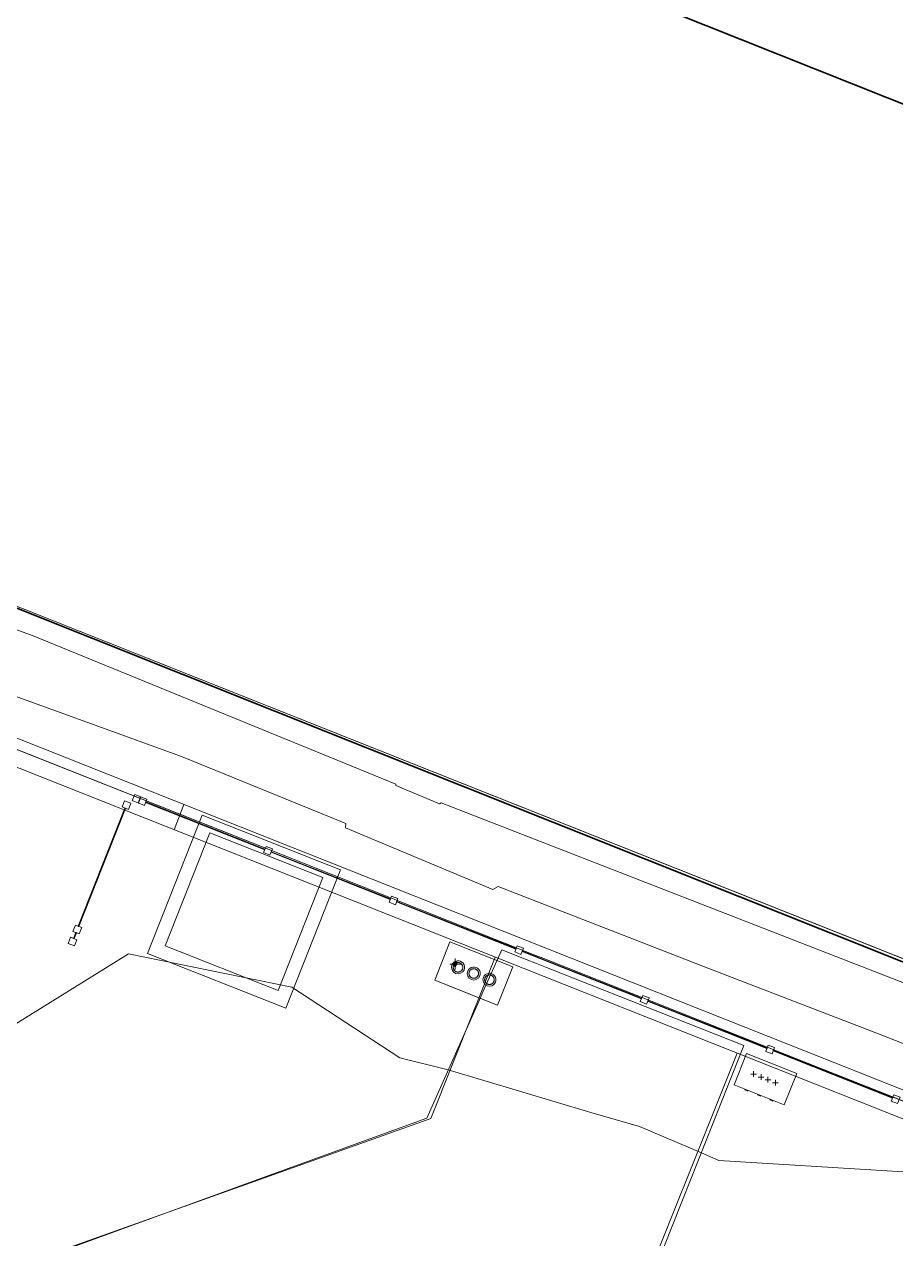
# Model space of a CAD drawing. Header units: metres. Extents: x -207 to 292, y -187 to 169.
# Drawn here: x -11.47 to -5.02, y 0.07 to 9.07 of the extents above; entities that cross this region are included whole.
import ezdxf

# ---------------------------------------------------------------- set-up
doc = ezdxf.new("R2010")
doc.units = ezdxf.units.M
for name, color, linetype, lineweight in [('A-GLAZ-CWMG', 7, 'Continuous', 9), ('ACHURADO', 7, 'Continuous', 9), ('C-TOPO', 7, 'Continuous', 9), ('C-TOPO-MAJR', 7, 'Continuous', 35), ('C-TOPO-MINR', 7, 'Continuous', 9), ('CERCO INTERIOR', 7, 'Continuous', 9), ('E-ELEC-EQPM', 7, 'Continuous', 9), ('E-POWR-CNTR', 7, 'Continuous', 9), ('P-SANR-FIXT', 7, 'Continuous', 9), ('solera', 7, 'Continuous', 35), ('VEREDAS', 7, 'Continuous', 9)]:
    doc.layers.add(name, color=color, linetype=linetype, lineweight=lineweight)
doc.layers.add('E-POWR-DROP', color=7, linetype='Continuous', lineweight=9, true_color=0x007f00)
doc.layers.add('PR10-ARQ-PL-001-Emplazamiento-C-1_dwg', color=7, linetype='Continuous', lineweight=9, true_color=0x767676)

# ---------------------------------------------------------------- blocks, each defined once
blk = doc.blocks.new('Circular Mullion - 5mm-2127248-PLANTA EMPLAZAMIENTO ACTUALIZADO')
at = {"layer": 'A-GLAZ-CWMG'}
for p, q in [((-107.6478, -45.3968), (-107.9974, -46.2801)), ((-107.6455, -45.3977), (-107.9951, -46.281)), ((-107.9951, -46.281), (-107.6455, -45.3977)), ((-107.9927, -46.2819), (-107.6432, -45.3986)), ((-107.6455, -45.3977), (-107.6478, -45.3968)), ((-107.6432, -45.3986), (-107.6455, -45.3977)), ((-107.9974, -46.2801), (-107.9951, -46.281)), ((-107.9951, -46.281), (-107.9927, -46.2819))]:
    blk.add_line(p, q, dxfattribs=at)
blk = doc.blocks.new('Rectangular Mullion - 50 x 50 mm-2128568-PLANTA EMPLAZAMIENTO ACTUALIZADO')
at = {"layer": 'A-GLAZ-CWMG'}
for p, q in [((0.025, 0.025), (-0.025, 0.025)), ((-0.025, 0.025), (-0.025, -0.025)), ((0.025, -0.025), (0.025, 0.025)), ((-0.025, -0.025), (0.025, -0.025))]:
    blk.add_line(p, q, dxfattribs=at)
blk = doc.blocks.new('Rectangular Mullion - 50 x 50 mm-2128569-PLANTA EMPLAZAMIENTO ACTUALIZADO')
at = {"layer": 'A-GLAZ-CWMG'}
for p, q in [((-0.025, -0.025), (-0.025, 0.025)), ((-0.025, 0.025), (0.025, 0.025)), ((0.025, 0.025), (0.025, -0.025)), ((0.025, -0.025), (-0.025, -0.025))]:
    blk.add_line(p, q, dxfattribs=at)
blk = doc.blocks.new('Quad Corner Mullion - 50x50 mm-2128572-PLANTA EMPLAZAMIENTO ACTUALIZADO')
at = {"layer": 'A-GLAZ-CWMG'}
for p, q in [((0.025, 0.025), (-0.025, 0.025)), ((-0.025, 0.025), (-0.025, -0.025)), ((0.025, -0.025), (0.025, 0.025)), ((-0.025, -0.025), (0.025, -0.025))]:
    blk.add_line(p, q, dxfattribs=at)
blk = doc.blocks.new('Quad Corner Mullion - 50x50 mm-2128573-PLANTA EMPLAZAMIENTO ACTUALIZADO')
at = {"layer": 'A-GLAZ-CWMG'}
for p, q in [((-0.025, -0.025), (-0.025, 0.025)), ((-0.025, 0.025), (0.025, 0.025)), ((0.025, 0.025), (0.025, -0.025)), ((0.025, -0.025), (-0.025, -0.025))]:
    blk.add_line(p, q, dxfattribs=at)
blk = doc.blocks.new('Quad Corner Mullion - 50x50 mm-2128574-PLANTA EMPLAZAMIENTO ACTUALIZADO')
at = {"layer": 'A-GLAZ-CWMG'}
for p, q in [((0.025, 0.025), (-0.025, 0.025)), ((-0.025, 0.025), (-0.025, -0.025)), ((0.025, -0.025), (0.025, 0.025)), ((-0.025, -0.025), (0.025, -0.025))]:
    blk.add_line(p, q, dxfattribs=at)
blk = doc.blocks.new('Quad Corner Mullion - 50x50 mm-2128575-PLANTA EMPLAZAMIENTO ACTUALIZADO')
at = {"layer": 'A-GLAZ-CWMG'}
for p, q in [((-0.025, -0.025), (-0.025, 0.025)), ((-0.025, 0.025), (0.025, 0.025)), ((0.025, 0.025), (0.025, -0.025)), ((0.025, -0.025), (-0.025, -0.025))]:
    blk.add_line(p, q, dxfattribs=at)
blk = doc.blocks.new('Circular Mullion - 5mm-2137421-PLANTA EMPLAZAMIENTO ACTUALIZADO')
at = {"layer": 'A-GLAZ-CWMG'}
for p, q in [((-71.7438, -63.4451), (-72.4604, -64.0551)), ((-72.4587, -64.057), (-71.7422, -63.447)), ((-71.7422, -63.447), (-72.4587, -64.057)), ((-72.4571, -64.0589), (-71.7406, -63.4489)), ((-71.7422, -63.447), (-71.7438, -63.4451)), ((-71.7406, -63.4489), (-71.7422, -63.447)), ((-72.4604, -64.0551), (-72.4587, -64.057)), ((-72.4587, -64.057), (-72.4571, -64.0589))]:
    blk.add_line(p, q, dxfattribs=at)
blk = doc.blocks.new('Circular Mullion - 5mm-2145052-PLANTA EMPLAZAMIENTO ACTUALIZADO')
at = {"layer": 'A-GLAZ-CWMG'}
for p, q in [((-11.0894, 2.3403), (-11.1064, 2.2973)), ((-11.1041, 2.2964), (-11.0871, 2.3394)), ((-11.0871, 2.3394), (-11.1041, 2.2964)), ((-11.0871, 2.3394), (-11.0894, 2.3403)), ((-11.0848, 2.3385), (-11.0871, 2.3394)), ((-11.1064, 2.2973), (-11.1041, 2.2964)), ((-11.1041, 2.2964), (-11.1018, 2.2955)), ((-11.1018, 2.2955), (-11.0848, 2.3385))]:
    blk.add_line(p, q, dxfattribs=at)
blk = doc.blocks.new('M_Tablero con baliza - 300x500x800-2221858-PLANTA EMPLAZAMIENTO ACTUALIZADO')
at = {"layer": 'E-ELEC-EQPM'}
for p, q in [((0.25, 0), (-0.25, 0)), ((-0.25, 0), (0.25, 0)), ((-0.25, 0), (-0.25, -0.3058)), ((-0.25, 0), (-0.25, -0.3058)), ((0.25, -0.3058), (0.25, 0)), ((0.25, 0), (0.25, -0.3058)), ((0.25, -0.3058), (-0.25, -0.3058)), ((-0.25, -0.3058), (0.25, -0.3058)), ((0.15, -0.3058), (-0.15, -0.3058)), ((-0.15, -0.3058), (0.15, -0.3058))]:
    blk.add_line(p, q, dxfattribs=at)
at = {"layer": 'E-ELEC-EQPM', "flags": 128}
for points in [[(-0.0896, -0.1529), (-0.0897, -0.1515), (-0.0898, -0.1501), (-0.0899, -0.1487), (-0.0901, -0.1473), (-0.0903, -0.1459), (-0.0907, -0.1445), (-0.091, -0.1431), (-0.0914, -0.1418), (-0.0919, -0.1404), (-0.0924, -0.1391), (-0.093, -0.1378), (-0.0936, -0.1366), (-0.0943, -0.1353), (-0.095, -0.1341), (-0.0958, -0.1329), (-0.0966, -0.1318), (-0.0975, -0.1307), (-0.0984, -0.1296), (-0.0994, -0.1285), (-0.1004, -0.1275), (-0.1014, -0.1266), (-0.1025, -0.1256), (-0.1036, -0.1248), (-0.1047, -0.1239), (-0.1059, -0.1231), (-0.1071, -0.1224), (-0.1083, -0.1217), (-0.1096, -0.1211), (-0.1109, -0.1205), (-0.1122, -0.1199), (-0.1135, -0.1194), (-0.1149, -0.119), (-0.1162, -0.1186), (-0.1176, -0.1183), (-0.119, -0.118), (-0.1204, -0.1178), (-0.1218, -0.1177), (-0.1232, -0.1176), (-0.1246, -0.1175), (-0.126, -0.1175), (-0.1274, -0.1176), (-0.1289, -0.1177), (-0.1303, -0.1179), (-0.1317, -0.1182), (-0.133, -0.1185), (-0.1344, -0.1188), (-0.1358, -0.1192), (-0.1371, -0.1197), (-0.1384, -0.1202), (-0.1397, -0.1207), (-0.141, -0.1213), (-0.1422, -0.122), (-0.1435, -0.1227), (-0.1446, -0.1235), (-0.1458, -0.1243), (-0.1469, -0.1252), (-0.148, -0.1261), (-0.1491, -0.127), (-0.1501, -0.128), (-0.1511, -0.129), (-0.152, -0.1301), (-0.1529, -0.1312), (-0.1537, -0.1323), (-0.1545, -0.1335), (-0.1553, -0.1347), (-0.156, -0.1359), (-0.1567, -0.1371), (-0.1573, -0.1384), (-0.1578, -0.1397), (-0.1583, -0.141), (-0.1588, -0.1424), (-0.1592, -0.1437), (-0.1595, -0.1451), (-0.1598, -0.1465), (-0.16, -0.1479), (-0.1602, -0.1493), (-0.1603, -0.1507), (-0.1604, -0.1521), (-0.1604, -0.1529)], [(-0.1604, -0.1529), (-0.1603, -0.1543), (-0.1602, -0.1557), (-0.1601, -0.1571), (-0.1599, -0.1585), (-0.1597, -0.1599), (-0.1593, -0.1613), (-0.159, -0.1627), (-0.1586, -0.164), (-0.1581, -0.1653), (-0.1576, -0.1667), (-0.157, -0.1679), (-0.1564, -0.1692), (-0.1557, -0.1705), (-0.155, -0.1717), (-0.1542, -0.1729), (-0.1534, -0.174), (-0.1525, -0.1751), (-0.1516, -0.1762), (-0.1506, -0.1772), (-0.1496, -0.1783), (-0.1486, -0.1792), (-0.1475, -0.1801), (-0.1464, -0.181), (-0.1453, -0.1819), (-0.1441, -0.1826), (-0.1429, -0.1834), (-0.1417, -0.1841), (-0.1404, -0.1847), (-0.1391, -0.1853), (-0.1378, -0.1858), (-0.1365, -0.1863), (-0.1351, -0.1868), (-0.1338, -0.1871), (-0.1324, -0.1875), (-0.131, -0.1877), (-0.1296, -0.1879), (-0.1282, -0.1881), (-0.1268, -0.1882), (-0.1254, -0.1882), (-0.124, -0.1882), (-0.1226, -0.1882), (-0.1211, -0.188), (-0.1197, -0.1879), (-0.1183, -0.1876), (-0.117, -0.1873), (-0.1156, -0.187), (-0.1142, -0.1866), (-0.1129, -0.1861), (-0.1116, -0.1856), (-0.1103, -0.185), (-0.109, -0.1844), (-0.1078, -0.1838), (-0.1065, -0.183), (-0.1054, -0.1823), (-0.1042, -0.1815), (-0.1031, -0.1806), (-0.102, -0.1797), (-0.1009, -0.1788), (-0.0999, -0.1778), (-0.0989, -0.1768), (-0.098, -0.1757), (-0.0971, -0.1746), (-0.0963, -0.1735), (-0.0955, -0.1723), (-0.0947, -0.1711), (-0.094, -0.1699), (-0.0933, -0.1686), (-0.0927, -0.1674), (-0.0922, -0.1661), (-0.0917, -0.1647), (-0.0912, -0.1634), (-0.0908, -0.162), (-0.0905, -0.1607), (-0.0902, -0.1593), (-0.09, -0.1579), (-0.0898, -0.1565), (-0.0897, -0.1551), (-0.0896, -0.1537), (-0.0896, -0.1529)], [(0.0354, -0.1529), (0.0353, -0.1515), (0.0352, -0.1501), (0.0351, -0.1487), (0.0349, -0.1473), (0.0347, -0.1459), (0.0343, -0.1445), (0.034, -0.1431), (0.0336, -0.1418), (0.0331, -0.1404), (0.0326, -0.1391), (0.032, -0.1378), (0.0314, -0.1366), (0.0307, -0.1353), (0.03, -0.1341), (0.0292, -0.1329), (0.0284, -0.1318), (0.0275, -0.1307), (0.0266, -0.1296), (0.0256, -0.1285), (0.0246, -0.1275), (0.0236, -0.1266), (0.0225, -0.1256), (0.0214, -0.1248), (0.0203, -0.1239), (0.0191, -0.1231), (0.0179, -0.1224), (0.0167, -0.1217), (0.0154, -0.1211), (0.0141, -0.1205), (0.0128, -0.1199), (0.0115, -0.1194), (0.0101, -0.119), (0.0088, -0.1186), (0.0074, -0.1183), (0.006, -0.118), (0.0046, -0.1178), (0.0032, -0.1177), (0.0018, -0.1176), (0.0004, -0.1175), (-0.001, -0.1175), (-0.0024, -0.1176), (-0.0039, -0.1177), (-0.0053, -0.1179), (-0.0067, -0.1182), (-0.008, -0.1185), (-0.0094, -0.1188), (-0.0108, -0.1192), (-0.0121, -0.1197), (-0.0134, -0.1202), (-0.0147, -0.1207), (-0.016, -0.1213), (-0.0172, -0.122), (-0.0185, -0.1227), (-0.0196, -0.1235), (-0.0208, -0.1243), (-0.0219, -0.1252), (-0.023, -0.1261), (-0.0241, -0.127), (-0.0251, -0.128), (-0.0261, -0.129), (-0.027, -0.1301), (-0.0279, -0.1312), (-0.0287, -0.1323), (-0.0295, -0.1335), (-0.0303, -0.1347), (-0.031, -0.1359), (-0.0317, -0.1371), (-0.0323, -0.1384), (-0.0328, -0.1397), (-0.0333, -0.141), (-0.0338, -0.1424), (-0.0342, -0.1437), (-0.0345, -0.1451), (-0.0348, -0.1465), (-0.035, -0.1479), (-0.0352, -0.1493), (-0.0353, -0.1507), (-0.0354, -0.1521), (-0.0354, -0.1529)], [(-0.0354, -0.1529), (-0.0353, -0.1543), (-0.0352, -0.1557), (-0.0351, -0.1571), (-0.0349, -0.1585), (-0.0347, -0.1599), (-0.0343, -0.1613), (-0.034, -0.1627), (-0.0336, -0.164), (-0.0331, -0.1653), (-0.0326, -0.1667), (-0.032, -0.1679), (-0.0314, -0.1692), (-0.0307, -0.1705), (-0.03, -0.1717), (-0.0292, -0.1729), (-0.0284, -0.174), (-0.0275, -0.1751), (-0.0266, -0.1762), (-0.0256, -0.1772), (-0.0246, -0.1783), (-0.0236, -0.1792), (-0.0225, -0.1801), (-0.0214, -0.181), (-0.0203, -0.1819), (-0.0191, -0.1826), (-0.0179, -0.1834), (-0.0167, -0.1841), (-0.0154, -0.1847), (-0.0141, -0.1853), (-0.0128, -0.1858), (-0.0115, -0.1863), (-0.0101, -0.1868), (-0.0088, -0.1871), (-0.0074, -0.1875), (-0.006, -0.1877), (-0.0046, -0.1879), (-0.0032, -0.1881), (-0.0018, -0.1882), (-0.0004, -0.1882), (0.001, -0.1882), (0.0024, -0.1882), (0.0039, -0.188), (0.0053, -0.1879), (0.0067, -0.1876), (0.008, -0.1873), (0.0094, -0.187), (0.0108, -0.1866), (0.0121, -0.1861), (0.0134, -0.1856), (0.0147, -0.185), (0.016, -0.1844), (0.0172, -0.1838), (0.0185, -0.183), (0.0196, -0.1823), (0.0208, -0.1815), (0.0219, -0.1806), (0.023, -0.1797), (0.0241, -0.1788), (0.0251, -0.1778), (0.0261, -0.1768), (0.027, -0.1757), (0.0279, -0.1746), (0.0287, -0.1735), (0.0295, -0.1723), (0.0303, -0.1711), (0.031, -0.1699), (0.0317, -0.1686), (0.0323, -0.1674), (0.0328, -0.1661), (0.0333, -0.1647), (0.0338, -0.1634), (0.0342, -0.162), (0.0345, -0.1607), (0.0348, -0.1593), (0.035, -0.1579), (0.0352, -0.1565), (0.0353, -0.1551), (0.0354, -0.1537), (0.0354, -0.1529)], [(0.1604, -0.1529), (0.1603, -0.1515), (0.1602, -0.1501), (0.1601, -0.1487), (0.1599, -0.1473), (0.1597, -0.1459), (0.1593, -0.1445), (0.159, -0.1431), (0.1586, -0.1418), (0.1581, -0.1404), (0.1576, -0.1391), (0.157, -0.1378), (0.1564, -0.1366), (0.1557, -0.1353), (0.155, -0.1341), (0.1542, -0.1329), (0.1534, -0.1318), (0.1525, -0.1307), (0.1516, -0.1296), (0.1506, -0.1285), (0.1496, -0.1275), (0.1486, -0.1266), (0.1475, -0.1256), (0.1464, -0.1248), (0.1453, -0.1239), (0.1441, -0.1231), (0.1429, -0.1224), (0.1417, -0.1217), (0.1404, -0.1211), (0.1391, -0.1205), (0.1378, -0.1199), (0.1365, -0.1194), (0.1351, -0.119), (0.1338, -0.1186), (0.1324, -0.1183), (0.131, -0.118), (0.1296, -0.1178), (0.1282, -0.1177), (0.1268, -0.1176), (0.1254, -0.1175), (0.124, -0.1175), (0.1226, -0.1176), (0.1211, -0.1177), (0.1197, -0.1179), (0.1183, -0.1182), (0.117, -0.1185), (0.1156, -0.1188), (0.1142, -0.1192), (0.1129, -0.1197), (0.1116, -0.1202), (0.1103, -0.1207), (0.109, -0.1213), (0.1078, -0.122), (0.1065, -0.1227), (0.1054, -0.1235), (0.1042, -0.1243), (0.1031, -0.1252), (0.102, -0.1261), (0.1009, -0.127), (0.0999, -0.128), (0.0989, -0.129), (0.098, -0.1301), (0.0971, -0.1312), (0.0963, -0.1323), (0.0955, -0.1335), (0.0947, -0.1347), (0.094, -0.1359), (0.0933, -0.1371), (0.0927, -0.1384), (0.0922, -0.1397), (0.0917, -0.141), (0.0912, -0.1424), (0.0908, -0.1437), (0.0905, -0.1451), (0.0902, -0.1465), (0.09, -0.1479), (0.0898, -0.1493), (0.0897, -0.1507), (0.0896, -0.1521), (0.0896, -0.1529)], [(0.0896, -0.1529), (0.0897, -0.1543), (0.0898, -0.1557), (0.0899, -0.1571), (0.0901, -0.1585), (0.0903, -0.1599), (0.0907, -0.1613), (0.091, -0.1627), (0.0914, -0.164), (0.0919, -0.1653), (0.0924, -0.1667), (0.093, -0.1679), (0.0936, -0.1692), (0.0943, -0.1705), (0.095, -0.1717), (0.0958, -0.1729), (0.0966, -0.174), (0.0975, -0.1751), (0.0984, -0.1762), (0.0994, -0.1772), (0.1004, -0.1783), (0.1014, -0.1792), (0.1025, -0.1801), (0.1036, -0.181), (0.1047, -0.1819), (0.1059, -0.1826), (0.1071, -0.1834), (0.1083, -0.1841), (0.1096, -0.1847), (0.1109, -0.1853), (0.1122, -0.1858), (0.1135, -0.1863), (0.1149, -0.1868), (0.1162, -0.1871), (0.1176, -0.1875), (0.119, -0.1877), (0.1204, -0.1879), (0.1218, -0.1881), (0.1232, -0.1882), (0.1246, -0.1882), (0.126, -0.1882), (0.1274, -0.1882), (0.1289, -0.188), (0.1303, -0.1879), (0.1317, -0.1876), (0.133, -0.1873), (0.1344, -0.187), (0.1358, -0.1866), (0.1371, -0.1861), (0.1384, -0.1856), (0.1397, -0.185), (0.141, -0.1844), (0.1422, -0.1838), (0.1435, -0.183), (0.1446, -0.1823), (0.1458, -0.1815), (0.1469, -0.1806), (0.148, -0.1797), (0.1491, -0.1788), (0.1501, -0.1778), (0.1511, -0.1768), (0.152, -0.1757), (0.1529, -0.1746), (0.1537, -0.1735), (0.1545, -0.1723), (0.1553, -0.1711), (0.156, -0.1699), (0.1567, -0.1686), (0.1573, -0.1674), (0.1578, -0.1661), (0.1583, -0.1647), (0.1588, -0.1634), (0.1592, -0.162), (0.1595, -0.1607), (0.1598, -0.1593), (0.16, -0.1579), (0.1602, -0.1565), (0.1603, -0.1551), (0.1604, -0.1537), (0.1604, -0.1529)]]:
    blk.add_lwpolyline(points, dxfattribs=at)
at = {"layer": 'E-ELEC-EQPM'}
for centre, radius, start, end in [((-0.125, -0.1529), 0.0482, 360, 180), ((-0.125, -0.1529), 0.0482, 360, 180), ((-0.125, -0.1529), 0.0482, 180, 360), ((-0.125, -0.1529), 0.0482, 180, 360), ((-0.125, -0.1529), 0.0354, 360, 180), ((-0.125, -0.1529), 0.0354, 180, 360), ((0, -0.1529), 0.0482, 360, 180), ((0, -0.1529), 0.0482, 360, 180), ((0, -0.1529), 0.0482, 180, 360), ((0, -0.1529), 0.0482, 180, 360), ((0, -0.1529), 0.0354, 360, 180), ((0, -0.1529), 0.0354, 180, 360), ((0.125, -0.1529), 0.0482, 360, 180), ((0.125, -0.1529), 0.0482, 360, 180), ((0.125, -0.1529), 0.0482, 180, 360), ((0.125, -0.1529), 0.0482, 180, 360), ((0.125, -0.1529), 0.0354, 360, 180), ((0.125, -0.1529), 0.0354, 180, 360)]:
    blk.add_arc(centre, radius, start, end, dxfattribs=at)
blk = doc.blocks.new('M_Tablero con botones - 250x400x500-2223735-PLANTA EMPLAZAMIENTO ACTUALIZADO')
at = {"layer": 'E-ELEC-EQPM'}
for p, q in [((0.2, 0), (-0.2, 0)), ((-0.2, 0), (0.2, 0)), ((-0.2, 0), (-0.2, -0.25)), ((-0.2, 0), (-0.2, -0.25)), ((0.2, -0.25), (0.2, 0)), ((0.2, 0), (0.2, -0.25)), ((0.2, -0.25), (-0.2, -0.25)), ((-0.2, -0.25), (0.2, -0.25)), ((-0.112, -0.25), (-0.112, -0.255)), ((-0.088, -0.25), (-0.112, -0.25)), ((-0.088, -0.25), (-0.112, -0.25)), ((-0.112, -0.25), (-0.112, -0.255)), ((-0.088, -0.25), (-0.112, -0.25)), ((-0.088, -0.25), (-0.112, -0.25)), ((-0.112, -0.255), (-0.088, -0.255)), ((-0.112, -0.255), (-0.088, -0.255)), ((-0.112, -0.255), (-0.088, -0.255)), ((-0.112, -0.255), (-0.088, -0.255)), ((-0.088, -0.255), (-0.088, -0.25)), ((-0.088, -0.255), (-0.088, -0.25)), ((-0.012, -0.25), (-0.012, -0.255)), ((0.012, -0.25), (-0.012, -0.25)), ((0.012, -0.25), (-0.012, -0.25)), ((-0.012, -0.25), (-0.012, -0.255)), ((0.012, -0.25), (-0.012, -0.25)), ((0.012, -0.25), (-0.012, -0.25)), ((-0.012, -0.255), (0.012, -0.255)), ((-0.012, -0.255), (0.012, -0.255)), ((-0.012, -0.255), (0.012, -0.255)), ((-0.012, -0.255), (0.012, -0.255)), ((0.012, -0.255), (0.012, -0.25)), ((0.012, -0.255), (0.012, -0.25)), ((0.088, -0.25), (0.088, -0.255)), ((0.112, -0.25), (0.088, -0.25)), ((0.112, -0.25), (0.088, -0.25)), ((0.088, -0.25), (0.088, -0.255)), ((0.112, -0.25), (0.088, -0.25)), ((0.112, -0.25), (0.088, -0.25)), ((0.088, -0.255), (0.112, -0.255)), ((0.088, -0.255), (0.112, -0.255)), ((0.088, -0.255), (0.112, -0.255)), ((0.088, -0.255), (0.112, -0.255)), ((0.112, -0.255), (0.112, -0.25)), ((0.112, -0.255), (0.112, -0.25))]:
    blk.add_line(p, q, dxfattribs=at)
blk = doc.blocks.new('YADRAN_LASQUEMAS_ARQ_MO_002_TERRAZAS_rvt-1-PLANTA EMPLAZAMIENTO ACTUALIZADO')
at = {"layer": 'E-POWR-DROP'}
blk.add_hatch(color=256, dxfattribs=at).paths.add_polyline_path([(-8.2732, 2.0857), (-8.2598, 2.1181), (-8.2679, 2.1262), (-8.2847, 2.1284), (-8.2981, 2.096), (-8.29, 2.0879)])
at = {"layer": 'E-POWR-CNTR'}
for p, q in [((-8.32, 2.1071), (-8.238, 2.1071)), ((-8.279, 2.0661), (-8.279, 2.1481)), ((-6.0899, 1.2917), (-6.0479, 1.2917)), ((-6.0689, 1.2707), (-6.0689, 1.3127)), ((-6.0343, 1.2697), (-5.9923, 1.2697)), ((-6.0133, 1.2487), (-6.0133, 1.2907)), ((-5.963, 1.2287), (-5.963, 1.2707)), ((-5.984, 1.2497), (-5.942, 1.2497)), ((-5.9284, 1.2277), (-5.8864, 1.2277)), ((-5.9074, 1.2067), (-5.9074, 1.2487))]:
    blk.add_line(p, q, dxfattribs=at)
at = {"layer": 'A-GLAZ-CWMG', "lineweight": 9, "extrusion": (0, 0, -1)}
for name, p, rotation in [('Quad Corner Mullion - 50x50 mm-2128572-PLANTA EMPLAZAMIENTO ACTUALIZADO', (10.6388, 3.3313), 21.59000000000054), ('Quad Corner Mullion - 50x50 mm-2128573-PLANTA EMPLAZAMIENTO ACTUALIZADO', (10.6388, 3.3313), 21.59000000000054), ('Rectangular Mullion - 50 x 50 mm-2128568-PLANTA EMPLAZAMIENTO ACTUALIZADO', (10.5953, 3.3141), 21.59000000000054), ('Rectangular Mullion - 50 x 50 mm-2128569-PLANTA EMPLAZAMIENTO ACTUALIZADO', (10.5953, 3.3141), 21.59000000000054), ('Rectangular Mullion - 50 x 50 mm-2128568-PLANTA EMPLAZAMIENTO ACTUALIZADO', (9.6655, 2.9461), 21.59000000000054), ('Rectangular Mullion - 50 x 50 mm-2128569-PLANTA EMPLAZAMIENTO ACTUALIZADO', (9.6655, 2.9461), 21.59000000000054), ('Rectangular Mullion - 50 x 50 mm-2128568-PLANTA EMPLAZAMIENTO ACTUALIZADO', (8.7356, 2.5782), 21.59000000000054), ('Rectangular Mullion - 50 x 50 mm-2128569-PLANTA EMPLAZAMIENTO ACTUALIZADO', (8.7356, 2.5782), 21.59000000000054), ('Rectangular Mullion - 50 x 50 mm-2128568-PLANTA EMPLAZAMIENTO ACTUALIZADO', (11.0779, 2.3627), 291.5900000000004), ('Rectangular Mullion - 50 x 50 mm-2128569-PLANTA EMPLAZAMIENTO ACTUALIZADO', (11.0779, 2.3627), 291.5900000000004), ('Quad Corner Mullion - 50x50 mm-2128572-PLANTA EMPLAZAMIENTO ACTUALIZADO', (11.1133, 2.2732), 291.5900000000004), ('Quad Corner Mullion - 50x50 mm-2128573-PLANTA EMPLAZAMIENTO ACTUALIZADO', (11.1133, 2.2732), 291.5900000000004), ('Rectangular Mullion - 50 x 50 mm-2128568-PLANTA EMPLAZAMIENTO ACTUALIZADO', (7.8058, 2.2102), 21.59000000000054), ('Rectangular Mullion - 50 x 50 mm-2128569-PLANTA EMPLAZAMIENTO ACTUALIZADO', (7.8058, 2.2102), 21.59000000000054), ('Rectangular Mullion - 50 x 50 mm-2128568-PLANTA EMPLAZAMIENTO ACTUALIZADO', (6.876, 1.8423), 21.59000000000054), ('Rectangular Mullion - 50 x 50 mm-2128569-PLANTA EMPLAZAMIENTO ACTUALIZADO', (6.876, 1.8423), 21.59000000000054), ('Rectangular Mullion - 50 x 50 mm-2128568-PLANTA EMPLAZAMIENTO ACTUALIZADO', (5.9461, 1.4743), 21.59000000000054), ('Rectangular Mullion - 50 x 50 mm-2128569-PLANTA EMPLAZAMIENTO ACTUALIZADO', (5.9461, 1.4743), 21.59000000000054), ('Rectangular Mullion - 50 x 50 mm-2128568-PLANTA EMPLAZAMIENTO ACTUALIZADO', (5.0163, 1.1063), 21.59000000000054), ('Rectangular Mullion - 50 x 50 mm-2128569-PLANTA EMPLAZAMIENTO ACTUALIZADO', (5.0163, 1.1063), 21.59000000000054)]:
    blk.add_blockref(name, p, dxfattribs=dict(at, rotation=rotation))
at = {"layer": 'A-GLAZ-CWMG', "lineweight": 9}
for name, p, rotation in [('Circular Mullion - 5mm-2137421-PLANTA EMPLAZAMIENTO ACTUALIZADO', (22.8356, 92.9623), 28.0000000000007), ('Circular Mullion - 5mm-2137421-PLANTA EMPLAZAMIENTO ACTUALIZADO', (22.8356, 92.9623), 28.0000000000007), ('Circular Mullion - 5mm-2137421-PLANTA EMPLAZAMIENTO ACTUALIZADO', (22.8356, 92.9623), 28.00000000000068), ('Circular Mullion - 5mm-2137421-PLANTA EMPLAZAMIENTO ACTUALIZADO', (22.8356, 92.9623), 28.00000000000068), ('Quad Corner Mullion - 50x50 mm-2128574-PLANTA EMPLAZAMIENTO ACTUALIZADO', (-10.7132, 3.2842), 68.40999999999958), ('Quad Corner Mullion - 50x50 mm-2128575-PLANTA EMPLAZAMIENTO ACTUALIZADO', (-10.7132, 3.2842), 68.40999999999958), ('Circular Mullion - 5mm-2127248-PLANTA EMPLAZAMIENTO ACTUALIZADO', (-55.9698, 110.9504), 89.99999999999942), ('Circular Mullion - 5mm-2127248-PLANTA EMPLAZAMIENTO ACTUALIZADO', (-55.9698, 110.9504), 89.99999999999942), ('Circular Mullion - 5mm-2127248-PLANTA EMPLAZAMIENTO ACTUALIZADO', (-55.9698, 110.9504), 89.99999999999942), ('Circular Mullion - 5mm-2127248-PLANTA EMPLAZAMIENTO ACTUALIZADO', (-55.9698, 110.9504), 89.99999999999942), ('Circular Mullion - 5mm-2127248-PLANTA EMPLAZAMIENTO ACTUALIZADO', (-55.0399, 110.5824), 89.99999999999942), ('Circular Mullion - 5mm-2127248-PLANTA EMPLAZAMIENTO ACTUALIZADO', (-55.0399, 110.5824), 89.99999999999942), ('Circular Mullion - 5mm-2127248-PLANTA EMPLAZAMIENTO ACTUALIZADO', (-55.0399, 110.5824), 89.99999999999942), ('Circular Mullion - 5mm-2127248-PLANTA EMPLAZAMIENTO ACTUALIZADO', (-55.0399, 110.5824), 89.99999999999945), ('Circular Mullion - 5mm-2127248-PLANTA EMPLAZAMIENTO ACTUALIZADO', (-54.1101, 110.2145), 89.99999999999942), ('Circular Mullion - 5mm-2127248-PLANTA EMPLAZAMIENTO ACTUALIZADO', (-54.1101, 110.2145), 89.99999999999942), ('Circular Mullion - 5mm-2127248-PLANTA EMPLAZAMIENTO ACTUALIZADO', (-54.1101, 110.2145), 89.99999999999942), ('Circular Mullion - 5mm-2127248-PLANTA EMPLAZAMIENTO ACTUALIZADO', (-54.1101, 110.2145), 89.99999999999942), ('Circular Mullion - 5mm-2127248-PLANTA EMPLAZAMIENTO ACTUALIZADO', (-53.1802, 109.8465), 89.99999999999945), ('Circular Mullion - 5mm-2127248-PLANTA EMPLAZAMIENTO ACTUALIZADO', (-53.1802, 109.8465), 89.99999999999945), ('Circular Mullion - 5mm-2127248-PLANTA EMPLAZAMIENTO ACTUALIZADO', (-53.1802, 109.8465), 89.99999999999945), ('Circular Mullion - 5mm-2127248-PLANTA EMPLAZAMIENTO ACTUALIZADO', (-53.1802, 109.8465), 89.99999999999945), ('Circular Mullion - 5mm-2127248-PLANTA EMPLAZAMIENTO ACTUALIZADO', (-52.2504, 109.4786), 89.99999999999942), ('Circular Mullion - 5mm-2127248-PLANTA EMPLAZAMIENTO ACTUALIZADO', (-52.2504, 109.4786), 89.99999999999942), ('Circular Mullion - 5mm-2127248-PLANTA EMPLAZAMIENTO ACTUALIZADO', (-52.2504, 109.4786), 89.99999999999942), ('Circular Mullion - 5mm-2127248-PLANTA EMPLAZAMIENTO ACTUALIZADO', (-52.2504, 109.4786), 89.99999999999942), ('Circular Mullion - 5mm-2127248-PLANTA EMPLAZAMIENTO ACTUALIZADO', (-51.3205, 109.1106), 89.99999999999942), ('Circular Mullion - 5mm-2127248-PLANTA EMPLAZAMIENTO ACTUALIZADO', (-51.3205, 109.1106), 89.99999999999942), ('Circular Mullion - 5mm-2127248-PLANTA EMPLAZAMIENTO ACTUALIZADO', (-51.3205, 109.1106), 89.99999999999942), ('Circular Mullion - 5mm-2127248-PLANTA EMPLAZAMIENTO ACTUALIZADO', (-51.3205, 109.1106), 89.99999999999946)]:
    blk.add_blockref(name, p, dxfattribs=dict(at, rotation=rotation))
blk.add_blockref('Circular Mullion - 5mm-2145052-PLANTA EMPLAZAMIENTO ACTUALIZADO', (0, 0), dxfattribs=at)
blk.add_blockref('Circular Mullion - 5mm-2145052-PLANTA EMPLAZAMIENTO ACTUALIZADO', (0, 0), dxfattribs=at)
blk.add_blockref('Circular Mullion - 5mm-2145052-PLANTA EMPLAZAMIENTO ACTUALIZADO', (0, 0), dxfattribs=at)
blk.add_blockref('Circular Mullion - 5mm-2145052-PLANTA EMPLAZAMIENTO ACTUALIZADO', (0, 0), dxfattribs=at)
at = {"layer": 'E-ELEC-EQPM', "lineweight": 9, "rotation": 338.4099999999997}
for name, p in [('M_Tablero con baliza - 300x500x800-2221858-PLANTA EMPLAZAMIENTO ACTUALIZADO', (-8.0855, 2.1789)), ('M_Tablero con botones - 250x400x500-2223735-PLANTA EMPLAZAMIENTO ACTUALIZADO', (-5.9356, 1.3699))]:
    blk.add_blockref(name, p, dxfattribs=at)
blk = doc.blocks.new('PR10-ARQ-PL-001-Emplazamiento-C-1_dwg_M_Camara Rectangular - 1_10 x 1_10 x 1_00 x 0_01-358381-PLANTA EMPLAZAMIENTO-674644-PLANTA EMPLAZAMIENTO ACTUALIZADO')
at = {"layer": 'P-SANR-FIXT', "flags": 128}
for points in [[(0.55, 0.55), (-0.55, 0.55), (-0.55, -0.55), (0.55, -0.55), (0.55, 0.55), (0.55, -0.55), (-0.55, -0.55), (-0.55, 0.55)], [(0.45, 0.45), (-0.45, 0.45), (-0.45, -0.45), (0.45, -0.45), (0.45, 0.45), (0.45, -0.45), (-0.45, -0.45), (-0.45, 0.45)]]:
    blk.add_lwpolyline(points, close=True, dxfattribs=at)
blk = doc.blocks.new('PR10-ARQ-PL-001-Emplazamiento-C-1_dwg-674643-PLANTA EMPLAZAMIENTO ACTUALIZADO')
at = {"layer": 'ACHURADO'}
h = blk.add_hatch(dxfattribs=at)
h.set_pattern_fill('FP_1', color=256, style=0, pattern_type=2)
h.set_pattern_definition([(90, (-655750.258, -5498481.082), (-3.592, 3.592), [0.9525, -6.232]), (45, (-655750.258, -5498481.082), (-3.5921024484, 3.5921024484), [0.9525, -4.127]), (135, (-655750.258, -5498481.082), (-3.5921024484, -3.5921024484), [0.9525, -4.127])])
h.paths.add_polyline_path([(59.0415, -16.0386), (59.3644, -16.0335), (59.6869, -16.016), (60.0085, -15.9862), (60.647, -15.8898), (60.9631, -15.8233), (61.2763, -15.7448), (61.5864, -15.6544), (61.8927, -15.5522), (62.1949, -15.4383), (62.4925, -15.3129), (62.7852, -15.1762), (63.0723, -15.0285), (63.3536, -14.8698), (63.6287, -14.7005), (63.9285, -14.498), (64.1583, -14.331), (64.4121, -14.1313), (64.6581, -13.9221), (64.8959, -13.7036), (65.124, -13.3889), (65.3421, -13.0673), (65.7475, -12.4043), (65.9344, -12.0636), (66.1106, -11.7172), (66.2758, -11.3655), (66.4299, -11.0087), (66.5728, -10.6473), (66.7042, -10.2816), (66.8241, -9.9119), (66.9324, -9.5387), (67.1136, -8.783), (67.1863, -8.4013), (67.2471, -8.0174), (67.2957, -7.6319), (67.3323, -7.245), (67.3567, -6.8572), (67.369, -6.4687), (67.369, -6.0801), (67.3569, -5.6917), (67.3326, -5.3039), (67.2962, -4.917), (67.2477, -4.5314), (67.1454, -4.2289), (67.0313, -3.9307), (66.9055, -3.6373), (66.7681, -3.3491), (66.6195, -3.0665), (66.4598, -2.79), (66.2893, -2.5201), (66.1083, -2.2571), (65.9169, -2.0015), (65.7157, -1.7536), (65.5048, -1.5139), (65.2845, -1.2827), (65.0553, -1.0605), (64.8175, -0.8474), (64.5714, -0.644), (64.3175, -0.4504), (64.0561, -0.2671), (63.7877, -0.0942), (63.5127, 0.068), (63.2314, 0.2191), (62.9444, 0.359), (62.6521, 0.4874), (62.3549, 0.6042), (62.0534, 0.7091), (61.7479, 0.802), (61.439, 0.8827), (5.1692, 22.3794), (4.8735, 21.6936), (5.0241, 21.6286), (4.838, 21.197), (4.4753, 21.3534), (4.6615, 21.785), (5.0636, 22.4197), (-8.1408, 27.4642), (-11.4284, 19.2949), (-11.3084, 19.2626), (-10.0552, 22.4135), (17.6241, 11.4419), (13.7686, 2.1412), (23.1624, -1.5824), (22.598, -2.9758), (22.4121, -2.9021), (22.9014, -1.694), (13.5061, 2.0301), (17.3616, 11.3308), (-9.9431, 22.1539), (-11.2016, 18.9898), (-12.6581, 19.5672), (-15.4196, 12.6527), (12.68, 1.4303), (12.7481, 1.6143), (12.5942, 1.6712), (12.7575, 2.112), (13.1278, 1.9749), (12.9646, 1.5341), (12.8647, 1.3565), (13.0515, 1.282), (13.0561, 1.2934), (18.0488, -1.1695), (18.5405, -1.4471), (19.0372, -1.7154), (19.539, -1.9744), (20.0455, -2.2238), (20.5566, -2.4637), (21.0721, -2.694), (21.5918, -2.9146), (22.1156, -3.1253), (22.6433, -3.3262), (56.4991, -15.6378), (56.8086, -15.7303), (57.1213, -15.8108), (57.4369, -15.8793), (57.7549, -15.9357), (58.0749, -15.9799), (58.3962, -16.0118), (58.7186, -16.0314)])
h.paths.add_polyline_path([(59.4352, -14.3712), (59.3205, -14.7907), (59.5067, -14.3977), (59.6517, -14.4514), (59.815, -14.0106), (59.4446, -13.8734), (59.2814, -14.3142)])
h.paths.add_polyline_path([(59.1689, -15.3098), (59.0974, -15.2834), (59.4741, -14.2663), (59.4512, -14.2432), (59.4264, -14.1837), (59.4262, -14.1512), (59.45, -14.0913), (59.5003, -14.051), (59.5314, -14.0417), (59.5956, -14.0479), (59.6243, -14.0631), (59.6659, -14.1123), (59.6777, -14.1757), (59.6568, -14.2366), (59.6086, -14.2794), (59.5455, -14.2927), (59.4695, -14.498)])
h.paths.add_polyline_path([(4.3831, 63.8364), (3.5394, 60.674), (-14.1685, 65.3983), (-13.3442, 68.4879), (-11.3084, 67.9537)])
h.paths.add_polyline_path([(74.079, 11.5153), (74.4193, 11.5174), (74.7592, 11.5319), (75.0984, 11.5586), (75.4364, 11.5976), (75.7727, 11.6487), (76.107, 11.712), (76.4388, 11.7873), (76.7677, 11.8745), (77.0932, 11.9736), (77.4149, 12.0843), (77.7324, 12.2066), (78.0452, 12.3403), (78.3531, 12.4852), (78.6555, 12.6412), (78.952, 12.808), (79.2424, 12.9853), (79.8029, 13.371), (80.0723, 13.5787), (80.3341, 13.796), (87.8713, 25.7302), (88.0101, 26.1223), (88.1374, 26.5184), (88.2529, 26.9181), (88.3566, 27.3209), (88.4483, 27.7267), (88.5281, 28.135), (88.5959, 28.5455), (88.6515, 28.9577), (88.6949, 29.3715), (88.7262, 29.7863), (88.7452, 30.2019), (88.752, 30.6178), (88.7465, 31.0338), (88.7288, 31.4494), (88.6989, 31.8644), (88.6567, 32.2782), (88.6024, 32.6907), (88.5359, 33.1014), (88.4574, 33.5099), (88.3669, 33.916), (88.2645, 34.3192), (88.1502, 34.7192), (88.0243, 35.1157), (87.8863, 35.5092), (87.7376, 35.8966), (87.5771, 36.2804), (87.4054, 36.6594), (87.2226, 37.0331), (87.0289, 37.4012), (86.8244, 37.7635), (86.2966, 38.5645), (86.017, 38.9543), (85.7273, 39.3366), (85.4276, 39.7112), (85.1181, 40.0777), (84.7991, 40.4359), (84.4708, 40.7856), (84.1334, 41.1266), (83.7871, 41.4585), (83.4322, 41.7812), (83.0689, 42.0945), (82.6975, 42.3981), (82.3183, 42.6918), (81.9314, 42.9754), (81.5372, 43.2487), (81.1359, 43.5115), (80.7279, 43.7637), (80.3133, 44.005), (79.4659, 44.4546), (79.0336, 44.6625), (78.596, 44.8589), (77.2195, 45.4331), (76.2809, 45.8112), (75.3379, 46.1779), (74.0477, 46.6569), (72.6394, 47.1514), (71.5234, 47.5293), (70.5598, 47.8382), (69.3237, 48.2144), (67.6478, 48.6943), (66.5908, 48.9763), (65.6406, 49.2178), (64.7065, 49.4439), (63.7202, 49.6699), (62.7313, 49.8839), (61.7399, 50.086), (60.7461, 50.276), (59.75, 50.4539), (58.6449, 50.6362), (57.7518, 50.7735), (56.75, 50.915), (47.1384, 52.6177), (4.3831, 63.8364), (4.4549, 64.1058), (-13.2529, 68.8302), (-13.3442, 68.4879), (-37.173, 74.7407), (-37.7302, 74.868), (-38.29, 74.9834), (-38.8522, 75.0867), (-39.4164, 75.178), (-39.9825, 75.2571), (-40.5502, 75.3241), (-41.1191, 75.3789), (-41.6891, 75.4215), (-42.2599, 75.4519), (-42.8312, 75.47), (-43.4027, 75.4759), (-43.9743, 75.4695), (-44.5455, 75.4509), (-45.1163, 75.42), (-45.6862, 75.3769), (-46.2898, 75.3174), (-46.8227, 75.2541), (-47.3887, 75.1744), (-47.9529, 75.0826), (-48.515, 74.9788), (-49.0747, 74.8629), (-49.6318, 74.7351), (-50.186, 74.5954), (-50.7371, 74.4438), (-51.2849, 74.2804), (-51.829, 74.1053), (-52.3692, 73.9186), (-53.2823, 73.5717), (-53.437, 73.5107), (-53.9641, 73.2896), (-54.4864, 73.0573), (-55.0035, 72.8139), (-55.5153, 72.5594), (-56.7441, 71.9058), (-57.0959, 71.695), (-57.4411, 71.4735), (-57.7792, 71.2413), (-58.1099, 70.9987), (-58.4329, 70.746), (-58.748, 70.4833), (-59.0547, 70.211), (-59.3528, 69.9293), (-59.642, 69.6385), (-59.9221, 69.3388), (-60.4536, 68.7141), (-60.7045, 68.3897), (-60.9452, 68.0576), (-61.1756, 67.7183), (-61.3952, 67.3719), (-61.604, 67.0189), (-61.8018, 66.6595), (-61.8695, 66.4205), (-61.9254, 66.1784), (-61.9692, 65.9338), (-62.0008, 65.6874), (-62.0202, 65.4397), (-62.0274, 65.1913), (-62.0223, 64.9429), (-62.0049, 64.6951), (-61.9752, 64.4484), (-61.9334, 64.2035), (-61.8795, 63.961), (-61.8137, 63.7214), (-61.7361, 63.4853), (-61.647, 63.2534), (-61.5465, 63.0262), (-61.4348, 62.8042), (-61.3124, 62.588), (-61.1794, 62.3782), (-61.0362, 62.1752), (-60.8831, 61.9795), (-60.7205, 61.7916), (-60.5488, 61.612), (-60.3685, 61.4411), (-50.2613, 51.9202), (-50.0008, 51.7033), (-49.7332, 51.4952), (-49.4588, 51.2963), (-49.1778, 51.1067), (-48.8906, 50.9266), (-48.5976, 50.7563), (-48.299, 50.5958), (-47.9952, 50.4455), (-47.6866, 50.3055), (-47.3734, 50.1759), (-47.056, 50.0568), (-46.7348, 49.9485), (-46.4102, 49.851), (-36.4522, 46.7473), (-35.9768, 46.5892), (-35.734, 46.5269), (-35.4886, 46.476), (-35.2412, 46.4366), (-34.9921, 46.4088), (-34.742, 46.3927), (-34.4915, 46.3882), (-34.241, 46.3954), (-33.9911, 46.4143), (-33.7423, 46.4448), (-33.4953, 46.4868), (-33.2505, 46.5404), (-32.7696, 46.6814), (-32.5347, 46.7686), (-32.3041, 46.8666), (-32.0782, 46.9753), (-31.8577, 47.0944), (-31.643, 47.2236), (-31.4504, 47.4014), (-31.2495, 47.5699), (-31.0409, 47.7287), (-30.8249, 47.8774), (-30.6022, 48.0157), (-30.3732, 48.1433), (-30.1383, 48.2599), (-29.8982, 48.3652), (-29.6534, 48.459), (-29.4044, 48.5412), (-29.1518, 48.6114), (-28.8962, 48.6696), (-28.6381, 48.7156), (-28.3781, 48.7493), (-28.1168, 48.7706), (-27.8547, 48.7796), (-27.5926, 48.7761), (-27.3309, 48.7602), (-27.0702, 48.7319), (-24.0494, 48.1235), (-23.556, 49.6686), (-25.5888, 50.2937), (-22.1658, 61.0106), (-15.0207, 58.8134), (-18.4479, 48.083), (-20.3094, 48.6554), (-20.4989, 48.0623), (-5.7335, 43.4446), (-2.2739, 54.3072), (4.2158, 52.2776), (0.7745, 41.4725), (44.6568, 23.1085), (70.1333, 12.4332), (70.4429, 12.2922), (70.7574, 12.1624), (71.0765, 12.0442), (71.3995, 11.9375), (71.7263, 11.8426), (72.0562, 11.7595), (72.3889, 11.6884), (72.724, 11.6294), (73.061, 11.5825), (73.3994, 11.5478), (73.7389, 11.5254)])
h.paths.add_polyline_path([(21.2348, 33.7484), (18.9934, 34.7536), (19.0059, 34.7816), (18.9429, 34.8106), (21.3824, 40.3597), (23.5965, 39.3415), (23.5596, 39.2576), (23.6813, 39.2031), (21.238, 33.7555)])
h.paths.add_polyline_path([(18.4471, 34.9701), (16.233, 35.9883), (18.6724, 41.5374), (20.8865, 40.5192), (20.8103, 40.3458), (20.8475, 40.3291), (18.4829, 35.0516)])
h.paths.add_polyline_path([(15.0185, 36.3712), (12.7772, 37.3765), (13.0838, 38.0601), (15.244, 42.974), (17.5098, 41.9258), (15.0319, 36.401)])
h.paths.add_polyline_path([(2.7655, 57.2832), (1.5866, 57.2832), (1.5923, 57.3988), (1.6092, 57.5132), (1.6373, 57.6255), (1.6764, 57.7346), (1.7258, 57.839), (1.7853, 57.9382), (1.8542, 58.0311), (1.9319, 58.1169), (2.0176, 58.1945), (2.1105, 58.2635), (2.2098, 58.3229), (2.3143, 58.3724), (2.4233, 58.4114), (2.5355, 58.4395), (2.6499, 58.4565), (2.7655, 58.4565), (2.7655, 57.3988)])
h.paths.add_polyline_path([(2.7655, 56.1043), (2.7655, 57.2832), (3.9444, 57.2832), (3.9387, 57.1677), (3.9218, 57.0532), (3.8937, 56.941), (3.8497, 56.8216), (3.8052, 56.7275), (3.7457, 56.6283), (3.6768, 56.5353), (3.5991, 56.4496), (3.5134, 56.3719), (3.4205, 56.303), (3.3212, 56.2435), (3.2166, 56.1941), (3.1077, 56.1551), (2.9955, 56.127), (2.881, 56.11)])
at = {"layer": 'C-TOPO', "flags": 128}
for points in [[(4.0167, 4.8902), (2.714, 5.4105), (-1.4027, 7.0546), (-1.6956, 7.1716), (-1.9649, 7.2792), (-5.3545, 8.6329), (-5.4974, 8.69), (-5.6437, 8.7484), (-12.0604, 11.3111), (-14.9484, 12.4645), (-24.3258, 16.2097), (-35.775, 20.7822)], [(-35.775, 20.7822), (-24.3258, 16.2097), (-14.9484, 12.4645), (-12.0604, 11.3111), (-5.6437, 8.7484), (-5.4974, 8.69), (-5.3545, 8.6329), (-1.9649, 7.2792), (-1.6956, 7.1716), (-1.4027, 7.0546), (2.714, 5.4105), (4.0167, 4.8902)], [(3.0149, -6.554), (3.0538, -5.8378), (2.9999, -4.9943), (2.847, -4.163), (2.5971, -3.3555), (2.2539, -2.5831), (1.822, -1.8565), (1.3074, -1.1859), (0.9507, -0.8198), (0.7175, -0.5806), (0.0603, -0.049), (-0.655, 0.4014), (-1.6301, 0.7909), (-2.3061, 1.0608), (-2.9981, 1.3372), (-7.803, 3.2562), (-22.5754, 9.156)], [(-22.5754, 9.156), (-7.803, 3.2562), (-2.9981, 1.3372), (-2.3061, 1.0608), (-1.6301, 0.7909), (-0.655, 0.4014), (0.0603, -0.049), (0.7175, -0.5806), (0.9507, -0.8198), (1.3074, -1.1859), (1.822, -1.8565), (2.2539, -2.5831), (2.5971, -3.3555), (2.847, -4.163), (2.9999, -4.9943), (3.0538, -5.8378), (3.0149, -6.554)], [(-5.944, -30.1085), (-2.2967, -20.7935), (2.6821, -7.8875), (2.9084, -6.6185), (2.668, -4.4125), (2.0583, -2.7575), (0.8638, -1.0195), (-1.6695, 0.8375), (-22.17, 8.9905), (-26.339, 10.6485), (-28.7623, 11.4115), (-30.7181, 11.4675), (-32.7573, 10.9045), (-34.0066, 10.2395), (-34.5882, 9.8705), (-35.702, 9.0345), (-36.6972, 7.7215), (-37.6353, 5.4905), (-38.5222, 3.3725), (-63.7955, -60.7665)], [(-16.9873, 5.8623), (-15.0585, 5.0971), (-12.1876, 3.9582), (-12.0617, 3.9082), (-9.4033, 2.8536), (-7.7007, 2.1782), (-7.6222, 2.147), (-5.6705, 1.3728), (-3.7807, 0.6231)], [(-3.7807, 0.6231), (-5.6705, 1.3728), (-7.6222, 2.147), (-7.7007, 2.1782), (-9.4033, 2.8536), (-12.0617, 3.9082), (-12.1876, 3.9582), (-15.0585, 5.0971), (-16.9873, 5.8623)], [(-13.279, -0.777), (-9.6584, 0.5408), (-9.2647, 0.6841), (-8.4896, 0.9662), (-8.1148, 1.808), (-8.0708, 1.9069), (-7.9347, 2.2125), (-7.7523, 2.1404), (-7.6758, 2.1101), (-7.6018, 2.0809), (-6.1405, 1.5031), (-6.5953, 0.3567), (-6.7325, 0.0109)], [(-13.279, -0.777), (-9.6584, 0.5408), (-9.2647, 0.6841), (-8.4896, 0.9662), (-8.1148, 1.808), (-8.0708, 1.9069), (-7.9347, 2.2125), (-7.7523, 2.1404), (-7.6758, 2.1101), (-7.6018, 2.0809), (-6.1405, 1.5031), (-6.5953, 0.3567), (-6.7325, 0.0109)]]:
    blk.add_lwpolyline(points, dxfattribs=at)
at = {"layer": 'C-TOPO-MAJR', "color": 1, "lineweight": 9, "true_color": 0xff0000, "flags": 128}
blk.add_lwpolyline([(-19.713, 7.7235), (-16.1745, 6.373), (-15.8918, 6.2596), (-15.4753, 6.0758), (-15.4412, 6.0853), (-12.3612, 4.9049), (-11.8545, 4.7009), (-11.8409, 4.7014), (-11.8334, 4.6927), (-11.4045, 4.5376), (-8.7179, 3.4391), (-8.7182, 3.4299), (-8.3941, 3.2944), (-8.3821, 3.3008), (-4.8064, 1.9092)], dxfattribs=at)
at = {"layer": 'C-TOPO-MINR', "color": 9, "true_color": 0xc0c0c0, "flags": 128}
for points in [[(-16.5293, 6.037), (-15.211, 5.4552), (-15.1031, 5.4852), (-14.0023, 5.0633), (-12.0453, 4.2755), (-11.9928, 4.2775), (-11.964, 4.2441), (-10.3073, 3.6449), (-9.0901, 3.1472), (-9.0911, 3.1163), (-7.9999, 2.6599), (-7.9596, 2.6814), (-6.4319, 2.0869), (-5.1322, 1.5847), (-3.9765, 1.1334)], [(-4.5971, 0.5458), (-6.3257, 0.6529), (-6.4558, 0.7083), (-6.9145, 0.9035), (-7.2754, 1.0063), (-8.3306, 1.3233), (-8.6889, 1.4128), (-9.4897, 1.9345), (-10.6983, 2.1815), (-12.8585, 0.8414), (-12.9048, 0.8468), (-13.7039, 0.6255), (-17.9365, 4.005)]]:
    blk.add_lwpolyline(points, dxfattribs=at)
at = {"layer": 'CERCO INTERIOR'}
blk.add_line((-10.3617, 3.1012), (-10.2881, 3.2874), dxfattribs=at)
at = {"layer": 'CERCO INTERIOR', "flags": 128}
for points in [[(-26.8741, -80.1294), (-28.514, -82.005), (-30.8001, -83.2053), (-33.4752, -83.4056), (-60.3697, -72.8347), (-62.4829, -71.5802), (-63.9697, -69.4823), (-64.498, -67.058), (-63.9585, -64.4298), (-36.3095, 6.0376), (-35.1236, 8.298), (-33.1334, 9.8905), (-30.636, 10.5944), (-28.0565, 10.3374), (-2.0459, 0.0167), (-0.0433, -1.295), (1.477, -3.3782), (1.9717, -5.8104), (1.4969, -8.3035), (0.5782, -10.6383), (-26.9308, -80.2728)], [(-33.402, -83.2195), (-60.2815, -72.6544), (-62.3443, -71.4299), (-63.7829, -69.3999), (-64.2936, -67.0568), (-63.766, -64.4868), (-36.1273, 5.9543), (-34.9659, 8.168), (-33.0401, 9.709), (-30.6181, 10.3917), (-28.1043, 10.1412), (-2.1386, -0.1617), (-0.1834, -1.4423), (1.2897, -3.4609), (1.7679, -5.8117), (1.3039, -8.2477), (0.3921, -10.565)]]:
    blk.add_lwpolyline(points, dxfattribs=at)
at = {"layer": 'solera'}
blk.add_line((-0.655, 0.4014), (-27.8341, 11.2562), dxfattribs=at)
at = {"layer": 'solera', "flags": 128}
blk.add_lwpolyline([(13.3716, 2.0834), (13.0515, 1.282), (-78.372, 37.7945), (-81.9766, 36.4978), (-118.2767, -54.8967), (-118.616, -54.9128), (-118.855, -55.5145), (-118.6494, -55.8351), (-118.9604, -56.6183), (-59.1192, -80.1137)], dxfattribs=at)
at = {"layer": 'VEREDAS', "flags": 128}
for points in [[(-7.9827, 2.1572), (-8.4593, 0.9637), (-13.3214, -0.7695), (-19.7487, -16.964), (-20.3436, -16.7279), (-20.905, -18.1424), (-20.5866, -19.0752), (-26.7355, -34.5679)], [(-6.1916, 1.4465), (-7.0018, -0.5821), (-11.7745, -2.3317), (-24.8593, -35.3004)]]:
    blk.add_lwpolyline(points, dxfattribs=at)
at = {"rotation": 68.4218004970999}
blk.add_blockref('PR10-ARQ-PL-001-Emplazamiento-C-1_dwg_M_Camara Rectangular - 1_10 x 1_10 x 1_00 x 0_01-358381-PLANTA EMPLAZAMIENTO-674644-PLANTA EMPLAZAMIENTO ACTUALIZADO', (-9.8433, 2.4949), dxfattribs=at)
blk = doc.blocks.new('M_Camara Rectangular - 1_10 x 1_10 x 1_00 x 0_01-358381-PLANTA EMPLAZAMIENTO ACTUALIZADO')
at = {"layer": 'P-SANR-FIXT'}
for p, q in [((0.55, 0.55), (-0.55, 0.55)), ((-0.55, 0.55), (-0.55, -0.55)), ((-0.55, -0.55), (-0.55, 0.55)), ((-0.55, 0.55), (0.55, 0.55)), ((0.55, -0.55), (0.55, 0.55)), ((0.55, 0.55), (0.55, -0.55)), ((0.45, 0.45), (-0.45, 0.45)), ((-0.45, 0.45), (-0.45, -0.45)), ((-0.45, -0.45), (-0.45, 0.45)), ((-0.45, 0.45), (0.45, 0.45)), ((0.45, -0.45), (0.45, 0.45)), ((0.45, 0.45), (0.45, -0.45)), ((-0.45, -0.45), (0.45, -0.45)), ((0.45, -0.45), (-0.45, -0.45)), ((-0.55, -0.55), (0.55, -0.55)), ((0.55, -0.55), (-0.55, -0.55))]:
    blk.add_line(p, q, dxfattribs=at)

msp = doc.modelspace()

# ---------------------------------------------------------------- linework, layer by layer
at = {"layer": 'C-TOPO'}
for p, q in [((-12.0604, 11.3111), (-5.6437, 8.7484)), ((-5.6437, 8.7484), (-12.0604, 11.3111)), ((-7.803, 3.2562), (-22.5754, 9.156)), ((-22.5754, 9.156), (-7.803, 3.2562)), ((-1.6695, 0.8375), (-22.17, 8.9905)), ((-5.6437, 8.7484), (-5.4974, 8.69)), ((-5.4974, 8.69), (-5.6437, 8.7484)), ((-5.4974, 8.69), (-5.3545, 8.6329)), ((-5.3545, 8.6329), (-5.4974, 8.69)), ((-5.3545, 8.6329), (-1.9649, 7.2792)), ((-1.9649, 7.2792), (-5.3545, 8.6329)), ((-12.0617, 3.9082), (-9.4033, 2.8536)), ((-9.4033, 2.8536), (-12.0617, 3.9082)), ((-2.9981, 1.3372), (-7.803, 3.2562)), ((-7.803, 3.2562), (-2.9981, 1.3372)), ((-9.4033, 2.8536), (-7.7007, 2.1782)), ((-7.7007, 2.1782), (-9.4033, 2.8536)), ((-8.0708, 1.9069), (-7.9347, 2.2125)), ((-7.9347, 2.2125), (-8.0708, 1.9069)), ((-7.9347, 2.2125), (-7.7523, 2.1404)), ((-7.7523, 2.1404), (-7.9347, 2.2125)), ((-7.7007, 2.1782), (-7.6222, 2.147)), ((-7.6222, 2.147), (-7.7007, 2.1782)), ((-7.7523, 2.1404), (-7.6758, 2.1101)), ((-7.6758, 2.1101), (-7.7523, 2.1404)), ((-7.6758, 2.1101), (-7.6018, 2.0809)), ((-7.6018, 2.0809), (-7.6758, 2.1101)), ((-7.6222, 2.147), (-5.6705, 1.3728)), ((-5.6705, 1.3728), (-7.6222, 2.147)), ((-7.6018, 2.0809), (-6.1405, 1.5031)), ((-6.1405, 1.5031), (-7.6018, 2.0809)), ((-8.1148, 1.808), (-8.0708, 1.9069)), ((-8.0708, 1.9069), (-8.1148, 1.808)), ((-8.4896, 0.9662), (-8.1148, 1.808)), ((-8.1148, 1.808), (-8.4896, 0.9662)), ((-6.1405, 1.5031), (-6.5953, 0.3567)), ((-6.5953, 0.3567), (-6.1405, 1.5031)), ((-5.6705, 1.3728), (-3.7807, 0.6231)), ((-3.7807, 0.6231), (-5.6705, 1.3728)), ((-9.2647, 0.6841), (-8.4896, 0.9662)), ((-8.4896, 0.9662), (-9.2647, 0.6841)), ((-9.6584, 0.5408), (-9.2647, 0.6841)), ((-9.2647, 0.6841), (-9.6584, 0.5408)), ((-13.279, -0.777), (-9.6584, 0.5408)), ((-9.6584, 0.5408), (-13.279, -0.777)), ((-6.5953, 0.3567), (-6.7325, 0.0109)), ((-6.7325, 0.0109), (-6.5953, 0.3567))]:
    msp.add_line(p, q, dxfattribs=at)
at = {"layer": 'C-TOPO-MAJR', "color": 1, "lineweight": 9, "true_color": 0xff0000, "flags": 128}
msp.add_lwpolyline([(-19.713, 7.7235), (-16.1745, 6.373), (-15.8918, 6.2596), (-15.4753, 6.0758), (-15.4412, 6.0853), (-12.3612, 4.9049), (-11.8545, 4.7009), (-11.8409, 4.7014), (-11.8334, 4.6927), (-11.4045, 4.5376), (-8.7179, 3.4391), (-8.7182, 3.4299), (-8.3941, 3.2944), (-8.3821, 3.3008), (-4.8064, 1.9092)], dxfattribs=at)
at = {"layer": 'C-TOPO-MINR', "color": 9, "true_color": 0xc0c0c0, "flags": 128}
for points in [[(-16.5293, 6.037), (-15.211, 5.4552), (-15.1031, 5.4852), (-14.0023, 5.0633), (-12.0453, 4.2755), (-11.9928, 4.2775), (-11.964, 4.2441), (-10.3073, 3.6449), (-9.0901, 3.1472), (-9.0911, 3.1163), (-7.9999, 2.6599), (-7.9596, 2.6814), (-6.4319, 2.0869), (-5.1322, 1.5847), (-3.9765, 1.1334)], [(-17.9365, 4.005), (-13.7039, 0.6255), (-12.9048, 0.8468), (-12.8585, 0.8414), (-10.6983, 2.1815), (-9.4897, 1.9345), (-8.6889, 1.4128), (-8.3306, 1.3233)], [(-8.3306, 1.3233), (-7.2754, 1.0063), (-6.9145, 0.9035), (-6.4558, 0.7083)], [(-2.6183, 0.1339), (-3.7767, 0.1522), (-4.2402, 0.4251), (-4.2822, 0.4284), (-4.2273, 0.5111), (-4.2365, 0.5217), (-4.2377, 0.5218), (-4.25, 0.522), (-4.2548, 0.5246), (-4.2553, 0.5247), (-4.5971, 0.5458), (-6.3257, 0.6529), (-6.4558, 0.7083)]]:
    msp.add_lwpolyline(points, dxfattribs=at)

# ---------------------------------------------------------------- block references
at = {"lineweight": 5}
msp.add_blockref('YADRAN_LASQUEMAS_ARQ_MO_002_TERRAZAS_rvt-1-PLANTA EMPLAZAMIENTO ACTUALIZADO', (0, 0), dxfattribs=at)
at = {"layer": 'P-SANR-FIXT', "rotation": 68.4218004970999}
msp.add_blockref('M_Camara Rectangular - 1_10 x 1_10 x 1_00 x 0_01-358381-PLANTA EMPLAZAMIENTO ACTUALIZADO', (-9.8433, 2.4949), dxfattribs=at)
at = {"layer": 'PR10-ARQ-PL-001-Emplazamiento-C-1_dwg', "color": 7}
msp.add_blockref('PR10-ARQ-PL-001-Emplazamiento-C-1_dwg-674643-PLANTA EMPLAZAMIENTO ACTUALIZADO', (0, 0), dxfattribs=at)

doc.saveas('drawing.dxf')
